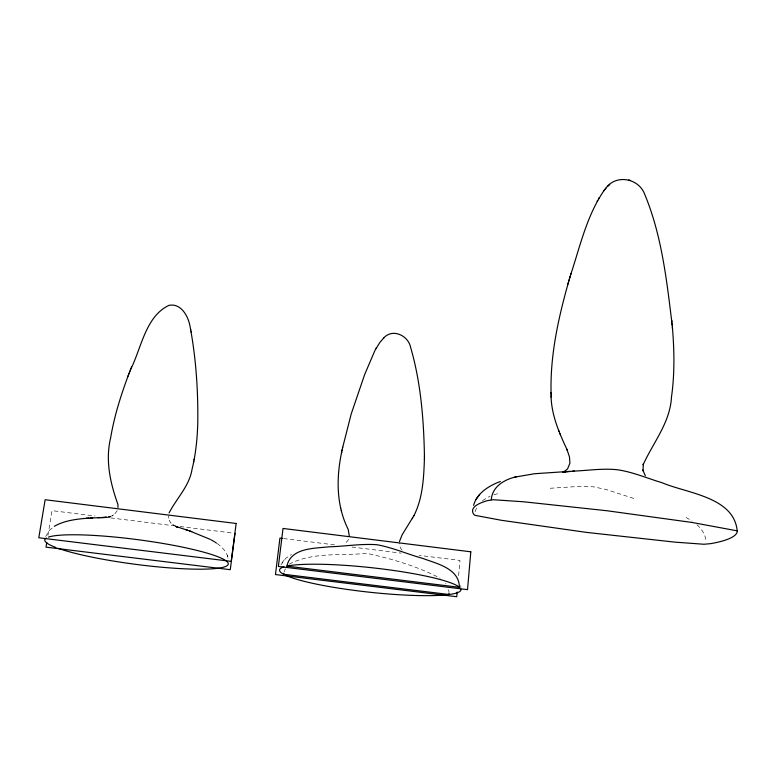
<?xml version="1.0" encoding="UTF-8"?>
<svg xmlns="http://www.w3.org/2000/svg" width="776" height="776" viewBox="0 0 776 776"><rect width="100%" height="100%" fill="white"/><g stroke="black" fill="none" stroke-linecap="round" stroke-linejoin="round"><path stroke-width="0.58" stroke-dasharray="3.88 2.91" d="M460.915 589.382L460.74 585.182M458.616 575.647L459.974 560.418L419.156 555.364M47.947 535.392L52.04 510.666L95.099 516.001M348.686 539.407L344.942 543.976M475.087 511.685L476.716 507.475M284.132 571.796L285.403 568.779M45.697 536.536L49.383 530.367L54.349 526.283M117.234 510.666L114.373 514.498L114.877 514.129L111.666 516.069L112.51 515.72M280.941 564.792L285.937 558.148L291.543 554.471M283.434 560.903L284.307 559.768M282.047 562.736L282.92 561.601M482.449 500.588L490.025 496.194M289.205 564.181C312.67 551.784 341.11 555.868 366.873 553.375C391.919 558.865 417.401 566.276 440.186 578.227M493.827 494.807L498.153 493.565M550.184 488.259L580.885 486.319L593.698 486.833L606.357 489.569L636.155 499.22M283.531 538.554L336.338 545.101M351.945 547.032L401.153 553.133M110.638 517.922L174.028 525.779M180.013 526.516L233.828 533.18M173.291 525.08L174.532 525.75L170.594 522.714L171.089 523.228L169.149 520.308L169.352 520.754L168.45 515.807M686.033 517.427L692.076 521.016M217.144 543.559C222.431 547.226 227.31 552.405 228.231 559.03L227.911 557.75M696.974 524.789C702.057 529.164 705.927 535.45 706.024 542.308M402.065 550.165L400.329 547.759L399.281 543.258M445.686 583.407L446.035 583.921M227.349 555.5L227.669 556.78M448.654 589.624L448.984 591.981"/><path stroke-width="1.16" d="M413.734 516.059C422.794 498.347 423.793 477.919 424.423 458.412M424.453 456.831C423.812 420.136 420.912 382.82 410.659 347.493C408.302 335.348 392.19 327.86 383.412 338.346M424.414 459.314L424.453 455.919M459.382 587.306C459.363 568.536 436.966 563.725 422.852 558.448C407.429 554.142 392.617 547.555 376.826 544.703C360.821 543.607 344.835 546.411 328.83 546.828C314.018 548.506 290.864 547.74 286.916 566.14L459.382 587.306L458.713 586.705A91.228 12.3 6.2 0 0 380.424 568.73A91.228 12.3 6.2 0 0 288.439 565.801L286.916 566.14M448.964 593.058L448.945 594.494L283.647 574.269L282.212 573.464A91.228 12.3 6.2 0 1 283.938 566.858M117.991 507.455L117.913 504.41C110.27 483.079 105.167 460.391 110.648 437.8C114.353 415.645 121.231 394.169 129.136 373.207M737.2 530.842L737.103 532.239A132.783 24.725 4.4 0 1 710.641 543.646L703.997 544.257L674.907 542.133L586.607 532.404L501.442 520.298L476.115 515.555L474.524 515.157L473.379 513.741A132.783 24.725 4.4 0 1 487.483 500.617L493.42 499.725L524.004 501.82L606.842 510.734L691.814 522.423L737.2 530.842C733.902 496.776 687.002 493.39 661.792 482.633C647.135 478.268 632.925 472.041 617.715 469.8C602.671 468.112 587.616 470.605 572.581 471.168M457.151 592.039L456.734 596.725L275.461 574.56L279.932 538.107L282.328 538.408M235.021 533.335L230.268 569.691L46.007 547.158L46.783 542.453M491.324 499.676C492.013 486.62 504.837 479.209 516.341 476.803M169.081 512.936C176.579 498.308 189.373 486.154 192.07 469.199C195.833 453.863 197.366 438.062 197.793 422.299C198.142 390.386 196.027 358.269 190.13 326.88C188.549 316.715 181.177 302.756 168.896 305.385C145.374 316.53 141.377 348.424 130.446 369.774M342.197 449.692C336.241 476.241 335.775 504.642 348.249 529.494L349.297 536.206M193.612 462.292L193.767 461.468M194.058 459.945L194.223 459.111M341.556 453.019L341.731 452.127M342.507 448.14L351.169 414.074L364.671 374.507L374.924 350.49L379.803 342.517L383.722 338.026M283.647 574.269L283.861 573.212M342.022 450.575L342.682 447.257M399.436 541.629L402.094 534.848L414.064 515.429M569.264 279.476C558.642 316.715 549.874 355.175 551.115 394.15M567.925 284.142L568.401 282.493M568.789 281.106L570.127 276.489M570.535 275.14C580.138 246.273 586.782 215.388 604.349 190.081M569.662 278.109L571 273.53M473.583 505.38C476.998 492.954 489.045 485.708 500.394 481.479M128.826 374.022L129.951 371.074M128.021 376.185L128.331 375.361M131.26 367.698L131.561 366.902M129.641 371.888L130.756 368.978M412.347 518.64L412.667 518.038M597.103 201.343L597.656 200.363M598.606 198.646L599.13 197.715M376.059 348.414L376.35 347.92M476.086 499.288L477.783 496.97M477.958 496.698L479.646 494.39M605.319 188.927C615.329 173.756 638.92 177.917 644.827 194.601C661.976 235.904 666.807 281.368 672.239 325.454M603.728 190.838L605.91 188.228M609.761 184.533L607.501 186.56M54.349 526.283C64.815 520.318 77.125 519.028 88.93 518.116M110.609 516.447L108.504 517.058L109.765 516.719M563.395 472.157L565.19 471.721L562.901 472.312L565.374 471.245L563.715 472.012L567.547 468.937L569.894 463.291L569.497 457.045L566.887 449.207L567.275 450.148C558.749 432.028 550.543 413.016 551.047 392.569M514.372 477.201L534.577 473.729L570.156 471.333M563.609 472.157L574.279 471.042M90.326 518.028L106.137 517.417L97.757 517.67M86.272 518.29L92.8 517.864M105.4 517.417L107.253 517.301L102.616 517.524M187.967 530.367L175.502 526.322L177.723 527.156M628.744 179.945L629.423 180.168M629.743 180.265L630.568 180.536M189.344 530.832L210.267 539.378M185.736 529.639L191.759 531.618M175.221 526.099L177.326 527.059M211.12 539.844L214.312 541.667M215.068 542.123L216.446 543.084M645.322 475.707L642.829 470.014L643.003 470.838L643.323 463.912L643.139 464.727C653.227 442.485 670.192 422.561 671.492 396.963C674.926 372.684 674.295 348.017 672.074 323.66M558.545 430.243L559.05 431.466M560.01 433.765L560.485 434.938M340.47 507.523L340.674 508.212M341.295 510.365L341.488 511.025M190.673 329.305L190.799 329.897M191.187 331.837L191.313 332.458M671.754 320.265L671.919 322.05M672.365 327.074L672.53 328.869M551.183 395.77L551.241 397.331M460.915 589.382A91.228 12.3 6.2 0 1 451.36 594.173L447.121 594.746A91.228 12.3 6.2 0 1 361.761 591.331A91.228 12.3 6.2 0 1 285.743 575.356M48.471 537.089A92.557 12.367 7.5 0 1 183.262 547.293A92.557 12.367 7.5 0 1 201.585 569.186A92.557 12.367 7.5 0 1 57.783 548.215M56.037 547.565A92.557 12.367 7.5 0 1 46.327 538.02M470.809 551.804L467.521 589.634L278.38 566.432L283.017 528.446L470.809 551.804M236.156 523.48L231.19 561.368L38.8 537.768L45.144 499.734L236.156 523.48"/></g></svg>
